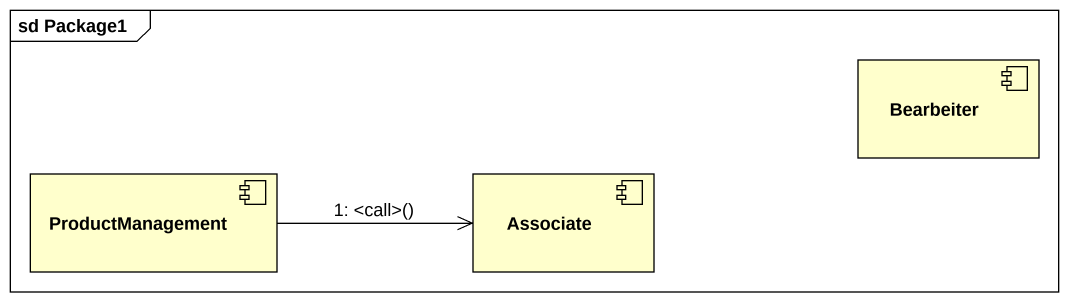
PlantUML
@startuml
mainframe sd Package1
component Bearbeiter
component ProductManagement
component Associate
ProductManagement -right-> Associate : 1: <call>()
@enduml
